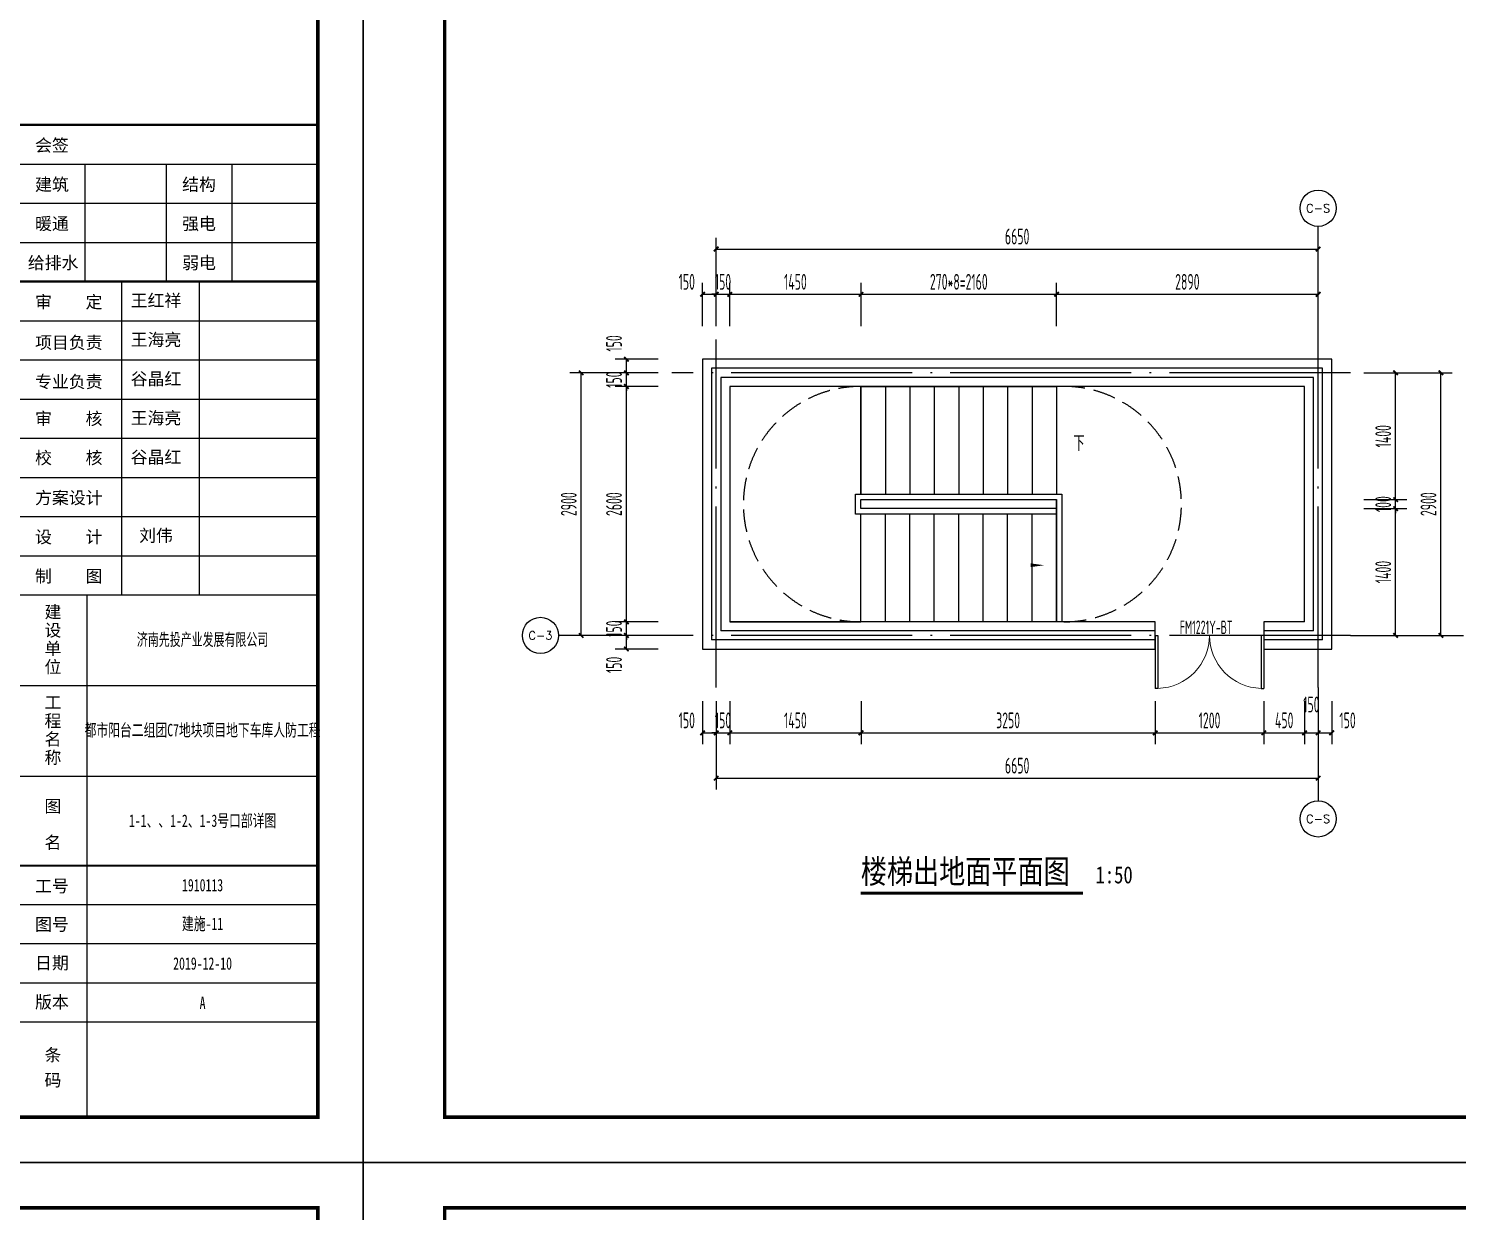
# Model space of a CAD drawing. Extents: x -473190 to 2138458, y -81875 to 2633646.
# Drawn here: x 1302566 to 1318352, y -23014 to -9953 of the extents above; entities that cross this region are included whole.
import ezdxf
from ezdxf.enums import TextEntityAlignment as Align

# ---------------------------------------------------------------- set-up
doc = ezdxf.new("R2010")
doc.units = 0
doc.header["$LTSCALE"] = 1000
doc.linetypes.add('DASH', pattern=[0.35, 0.25, -0.1])
doc.linetypes.add('DOTE', pattern=[2.42, 2, -0.2, 0.02, -0.2])
for name, color, linetype in [('A-DIM_SYMB', 3, 'Continuous'), ('A-PUB_TEXT', 7, 'Continuous'), ('A-STAIR', 3, 'Continuous'), ('AXIS', 3, 'Continuous'), ('AXIS_TEXT', 7, 'Continuous'), ('CURTWALL', 4, 'Continuous'), ('DIM_SYMB', 3, 'Continuous'), ('DOOR_FIRE', 4, 'Continuous'), ('DOOR_FIRE_TEXT', 7, 'Continuous'), ('DOTE', 1, 'DOTE'), ('ECA_TK', 7, 'Continuous'), ('PUB_DIM', 3, 'Continuous'), ('PUB_TEXT', 7, 'Continuous'), ('STAIR', 2, 'Continuous'), ('tk', 7, 'Continuous')]:
    doc.layers.add(name, color=color, linetype=linetype)
doc.styles.add('_TCH_AXIS', font='COMPLEX', dxfattribs={"bigfont": 'GBCBIG'})
doc.styles.add('_TCH_DIM', font='SIMPLEX', dxfattribs={"bigfont": 'GBCBIG'})
doc.styles.add('_TCH_DIM_T3', font='tssdeng.shx', dxfattribs={"width": 0.564706, "bigfont": '@@@tssdchn.shx'})
doc.styles.add('_TCH_WINDOW', font='tssdeng.shx', dxfattribs={"width": 0.8, "height": 3.5, "bigfont": 'tssdchn.shx'})
doc.styles.add('COMPLEX', font='COMPLEX.shx', dxfattribs={"width": 0.65})
doc.styles.add('SUNTXT', font='', dxfattribs={"height": 2.5})
doc.styles.add('TYDG_01', font='', dxfattribs={"width": 0.8})
doc.styles.add('黑体', font='simhei.ttf', dxfattribs={"width": 0.65})
doc.styles.get('SUNTXT').set_extended_font_data('SimSun')
doc.styles.get('TYDG_01').set_extended_font_data('SimSun')
doc.dimstyles.new('_TCH_ARCH&&50', dxfattribs={"dimtxt": 175, "dimasz": 50, "dimexe": 125, "dimexo": 150, "dimgap": 50, "dimtad": 1, "dimdec": 0, "dimzin": 0, "dimdsep": 46, "dimtxsty": '_TCH_DIM_T3', "dimblk": 'ARCHTICK', "dimcen": 0.09, "dimclrt": 7, "dimazin": 2, "dimtfac": 1, "dimtdec": 0, "dimtix": 1, "dimtmove": 2, "dimatfit": 3, "dimfxl": 0, "dimtolj": 1, "dimtzin": 0, "dimarcsym": 0})

# ---------------------------------------------------------------- blocks, each defined once
blk = doc.blocks.new('10B_A1E图框')
at = {"layer": 'ECA_TK'}
for p, q in [((765, 220.51), (831, 220.51)), ((779.58, 194.56), (779.58, 220.51)), ((797.5, 220.51), (797.5, 194.56)), ((812.08, 194.56), (812.08, 220.51)), ((765, 211.86), (831, 211.86)), ((765, 203.21), (831, 203.21)), ((787.68, 125.36), (787.68, 194.56)), ((804.77, 194.56), (804.77, 125.36)), ((765, 185.91), (831, 185.91)), ((765, 177.26), (831, 177.26)), ((765, 168.61), (831, 168.61)), ((765, 159.96), (831, 159.96)), ((765, 151.31), (831, 151.31)), ((765, 142.66), (831, 142.66)), ((765, 134.01), (831, 134.01)), ((765, 125.36), (831, 125.36)), ((780.03, 10), (780.03, 125.36)), ((765, 105.36), (831, 105.36)), ((765, 85.36), (831, 85.36)), ((831, 56.92), (765, 56.92)), ((831, 48.27), (765, 48.27)), ((831, 39.62), (765, 39.62)), ((831, 30.97), (765, 30.97))]:
    blk.add_line(p, q, dxfattribs=at)
blk.add_lwpolyline([(0, 0), (841, 0), (841, 594), (0, 594)], close=True, dxfattribs=at)
at = {"layer": 'ECA_TK', "const_width": 0.8}
blk.add_lwpolyline([(831, 10), (831, 584), (18, 584), (18, 10)], close=True, dxfattribs=at)
at = {"layer": 'ECA_TK', "const_width": 0.5}
for points in [[(765, 229.16), (831, 229.16)], [(765, 194.56), (831, 194.56)], [(831, 65.57), (765, 65.57)]]:
    blk.add_lwpolyline(points, dxfattribs=at)
at = {"layer": 'ECA_TK', "linetype": 'Continuous', "style": 'SUNTXT'}
for s, height, p in [('会签', 2.734, (768.5, 223.3)), ('建筑', 2.734, (768.5, 214.65)), ('结构', 2.734, (801, 214.65)), ('暖通', 2.734, (768.5, 206)), ('强电', 2.734, (801, 206)), ('给排水', 2.734, (766.9, 197.35)), ('弱电', 2.734, (801, 197.35)), ('审    定', 2.734, (768.5, 188.7)), ('项目负责', 2.734, (768.5, 179.74)), ('专业负责', 2.734, (768.5, 171.09)), ('审    核', 2.734, (768.5, 162.93)), ('校    核', 2.734, (768.5, 154.28)), ('方案设计', 2.734, (768.5, 145.45)), ('设    计', 2.734, (768.5, 136.8)), ('制    图', 2.734, (768.5, 128.15)), ('建', 2.73, (770.59, 120.26)), ('设', 2.73, (770.59, 116.2)), ('单', 2.73, (770.59, 112.14)), ('位', 2.73, (770.59, 108.08)), ('工', 2.73, (770.59, 100.26)), ('程', 2.73, (770.59, 96.2)), ('名', 2.73, (770.59, 92.14)), ('称', 2.73, (770.59, 88.08)), ('图', 2.73, (770.59, 77.33)), ('名', 2.73, (770.59, 69.33)), ('工号', 2.734, (768.5, 59.71)), ('图号', 2.734, (768.5, 51.23)), ('日期', 2.734, (768.5, 42.72)), ('版本', 2.734, (768.5, 34.07)), ('条', 2.73, (770.59, 22.4)), ('码', 2.73, (770.59, 16.85))]:
    blk.add_text(s, height=height, dxfattribs=at).set_placement(p)
blk = doc.blocks.new('_ArchTick')
at = {"color": 0, "linetype": 'ByBlock', "const_width": 0.4}
blk.add_lwpolyline([(-0.5, -0.5), (0.5, 0.5)], dxfattribs=at)
blk = doc.blocks.new('*D2192')
at = {"layer": 'Defpoints', "color": 0, "transparency": 16777216}
for p in [(1310013, -17230), (1310163, -17230), (1310163, -17730)]:
    blk.add_point(p, dxfattribs=at)
at = {"layer": 'PUB_DIM', "color": 0, "lineweight": -2, "transparency": 16777216}
for p, q in [((1310013, -17380), (1310013, -17855)), ((1310163, -17380), (1310163, -17855)), ((1310013, -17730), (1310163, -17730))]:
    blk.add_line(p, q, dxfattribs=at)
at = {"layer": 'PUB_DIM', "color": 0, "lineweight": -2, "transparency": 16777216, "xscale": 50, "yscale": 50, "zscale": 50, "rotation": 180}
blk.add_blockref('_ArchTick', (1310013, -17730), dxfattribs=at)
at = {"layer": 'PUB_DIM', "color": 0, "lineweight": -2, "transparency": 16777216, "xscale": 50, "yscale": 50, "zscale": 50}
blk.add_blockref('_ArchTick', (1310163, -17730), dxfattribs=at)
at = {"layer": 'PUB_DIM', "color": 7, "transparency": 16777216, "insert": (1309838, -17592), "char_height": 175, "attachment_point": 5, "style": '_TCH_DIM_T3'}
blk.add_mtext('\\A1;150', dxfattribs=at)
blk = doc.blocks.new('*D2193')
at = {"layer": 'Defpoints', "color": 0, "transparency": 16777216}
for p in [(1310163, -17230), (1310313, -17230), (1310313, -17730)]:
    blk.add_point(p, dxfattribs=at)
at = {"layer": 'PUB_DIM', "color": 0, "lineweight": -2, "transparency": 16777216}
for p, q in [((1310163, -17380), (1310163, -17855)), ((1310313, -17380), (1310313, -17855)), ((1310163, -17730), (1310113, -17730)), ((1310163, -17730), (1310313, -17730)), ((1310313, -17730), (1310363, -17730))]:
    blk.add_line(p, q, dxfattribs=at)
at = {"layer": 'PUB_DIM', "color": 0, "lineweight": -2, "transparency": 16777216, "xscale": 50, "yscale": 50, "zscale": 50}
blk.add_blockref('_ArchTick', (1310163, -17730), dxfattribs=at)
at = {"layer": 'PUB_DIM', "color": 0, "lineweight": -2, "transparency": 16777216, "xscale": 50, "yscale": 50, "zscale": 50, "rotation": 180}
blk.add_blockref('_ArchTick', (1310313, -17730), dxfattribs=at)
at = {"layer": 'PUB_DIM', "color": 7, "transparency": 16777216, "insert": (1310238, -17592), "char_height": 175, "attachment_point": 5, "style": '_TCH_DIM_T3'}
blk.add_mtext('\\A1;150', dxfattribs=at)
blk = doc.blocks.new('*D2194')
at = {"layer": 'Defpoints', "color": 0, "transparency": 16777216}
for p in [(1310313, -17230), (1311763, -17230), (1311763, -17730)]:
    blk.add_point(p, dxfattribs=at)
at = {"layer": 'PUB_DIM', "color": 0, "lineweight": -2, "transparency": 16777216}
for p, q in [((1310313, -17380), (1310313, -17855)), ((1311763, -17380), (1311763, -17855)), ((1310313, -17730), (1311763, -17730))]:
    blk.add_line(p, q, dxfattribs=at)
at = {"layer": 'PUB_DIM', "color": 0, "lineweight": -2, "transparency": 16777216, "xscale": 50, "yscale": 50, "zscale": 50, "rotation": 180}
blk.add_blockref('_ArchTick', (1310313, -17730), dxfattribs=at)
at = {"layer": 'PUB_DIM', "color": 0, "lineweight": -2, "transparency": 16777216, "xscale": 50, "yscale": 50, "zscale": 50}
blk.add_blockref('_ArchTick', (1311763, -17730), dxfattribs=at)
at = {"layer": 'PUB_DIM', "color": 7, "transparency": 16777216, "insert": (1311038, -17592), "char_height": 175, "attachment_point": 5, "style": '_TCH_DIM_T3'}
blk.add_mtext('\\A1;1450', dxfattribs=at)
blk = doc.blocks.new('*D2195')
at = {"layer": 'Defpoints', "color": 0, "transparency": 16777216}
for p in [(1311763, -17230), (1315013, -17230), (1315013, -17730)]:
    blk.add_point(p, dxfattribs=at)
at = {"layer": 'PUB_DIM', "color": 0, "lineweight": -2, "transparency": 16777216}
for p, q in [((1311763, -17380), (1311763, -17855)), ((1315013, -17380), (1315013, -17855)), ((1311763, -17730), (1315013, -17730))]:
    blk.add_line(p, q, dxfattribs=at)
at = {"layer": 'PUB_DIM', "color": 0, "lineweight": -2, "transparency": 16777216, "xscale": 50, "yscale": 50, "zscale": 50, "rotation": 180}
blk.add_blockref('_ArchTick', (1311763, -17730), dxfattribs=at)
at = {"layer": 'PUB_DIM', "color": 0, "lineweight": -2, "transparency": 16777216, "xscale": 50, "yscale": 50, "zscale": 50}
blk.add_blockref('_ArchTick', (1315013, -17730), dxfattribs=at)
at = {"layer": 'PUB_DIM', "color": 7, "transparency": 16777216, "insert": (1313388, -17592), "char_height": 175, "attachment_point": 5, "style": '_TCH_DIM_T3'}
blk.add_mtext('\\A1;3250', dxfattribs=at)
blk = doc.blocks.new('*D2196')
at = {"layer": 'Defpoints', "color": 0, "transparency": 16777216}
for p in [(1315013, -17230), (1316213, -17230), (1316213, -17730)]:
    blk.add_point(p, dxfattribs=at)
at = {"layer": 'PUB_DIM', "color": 0, "lineweight": -2, "transparency": 16777216}
for p, q in [((1315013, -17380), (1315013, -17855)), ((1316213, -17380), (1316213, -17855)), ((1315013, -17730), (1316213, -17730))]:
    blk.add_line(p, q, dxfattribs=at)
at = {"layer": 'PUB_DIM', "color": 0, "lineweight": -2, "transparency": 16777216, "xscale": 50, "yscale": 50, "zscale": 50, "rotation": 180}
blk.add_blockref('_ArchTick', (1315013, -17730), dxfattribs=at)
at = {"layer": 'PUB_DIM', "color": 0, "lineweight": -2, "transparency": 16777216, "xscale": 50, "yscale": 50, "zscale": 50}
blk.add_blockref('_ArchTick', (1316213, -17730), dxfattribs=at)
at = {"layer": 'PUB_DIM', "color": 7, "transparency": 16777216, "insert": (1315613, -17592), "char_height": 175, "attachment_point": 5, "style": '_TCH_DIM_T3'}
blk.add_mtext('\\A1;1200', dxfattribs=at)
blk = doc.blocks.new('*D2197')
at = {"layer": 'Defpoints', "color": 0, "transparency": 16777216}
for p in [(1316213, -17230), (1316663, -17230), (1316663, -17730)]:
    blk.add_point(p, dxfattribs=at)
at = {"layer": 'PUB_DIM', "color": 0, "lineweight": -2, "transparency": 16777216}
for p, q in [((1316213, -17380), (1316213, -17855)), ((1316663, -17380), (1316663, -17855)), ((1316213, -17730), (1316663, -17730))]:
    blk.add_line(p, q, dxfattribs=at)
at = {"layer": 'PUB_DIM', "color": 0, "lineweight": -2, "transparency": 16777216, "xscale": 50, "yscale": 50, "zscale": 50, "rotation": 180}
blk.add_blockref('_ArchTick', (1316213, -17730), dxfattribs=at)
at = {"layer": 'PUB_DIM', "color": 0, "lineweight": -2, "transparency": 16777216, "xscale": 50, "yscale": 50, "zscale": 50}
blk.add_blockref('_ArchTick', (1316663, -17730), dxfattribs=at)
at = {"layer": 'PUB_DIM', "color": 7, "transparency": 16777216, "insert": (1316438, -17592), "char_height": 175, "attachment_point": 5, "style": '_TCH_DIM_T3'}
blk.add_mtext('\\A1;450', dxfattribs=at)
blk = doc.blocks.new('*D2198')
at = {"layer": 'Defpoints', "color": 0, "transparency": 16777216}
for p in [(1316663, -17230), (1316813, -17230), (1316813, -17730)]:
    blk.add_point(p, dxfattribs=at)
at = {"layer": 'PUB_DIM', "color": 0, "lineweight": -2, "transparency": 16777216}
for p, q in [((1316663, -17380), (1316663, -17855)), ((1316813, -17380), (1316813, -17855)), ((1316663, -17730), (1316813, -17730))]:
    blk.add_line(p, q, dxfattribs=at)
at = {"layer": 'PUB_DIM', "color": 0, "lineweight": -2, "transparency": 16777216, "xscale": 50, "yscale": 50, "zscale": 50, "rotation": 180}
blk.add_blockref('_ArchTick', (1316663, -17730), dxfattribs=at)
at = {"layer": 'PUB_DIM', "color": 0, "lineweight": -2, "transparency": 16777216, "xscale": 50, "yscale": 50, "zscale": 50}
blk.add_blockref('_ArchTick', (1316813, -17730), dxfattribs=at)
at = {"layer": 'PUB_DIM', "color": 7, "transparency": 16777216, "insert": (1316738, -17417), "char_height": 175, "attachment_point": 5, "style": '_TCH_DIM_T3'}
blk.add_mtext('\\A1;150', dxfattribs=at)
blk = doc.blocks.new('*D2199')
at = {"layer": 'Defpoints', "color": 0, "transparency": 16777216}
for p in [(1316813, -17230), (1316963, -17230), (1316963, -17730)]:
    blk.add_point(p, dxfattribs=at)
at = {"layer": 'PUB_DIM', "color": 0, "lineweight": -2, "transparency": 16777216}
for p, q in [((1316813, -17380), (1316813, -17855)), ((1316963, -17380), (1316963, -17855)), ((1316813, -17730), (1316963, -17730))]:
    blk.add_line(p, q, dxfattribs=at)
at = {"layer": 'PUB_DIM', "color": 0, "lineweight": -2, "transparency": 16777216, "xscale": 50, "yscale": 50, "zscale": 50, "rotation": 180}
blk.add_blockref('_ArchTick', (1316813, -17730), dxfattribs=at)
at = {"layer": 'PUB_DIM', "color": 0, "lineweight": -2, "transparency": 16777216, "xscale": 50, "yscale": 50, "zscale": 50}
blk.add_blockref('_ArchTick', (1316963, -17730), dxfattribs=at)
at = {"layer": 'PUB_DIM', "color": 7, "transparency": 16777216, "insert": (1317138, -17592), "char_height": 175, "attachment_point": 5, "style": '_TCH_DIM_T3'}
blk.add_mtext('\\A1;150', dxfattribs=at)
blk = doc.blocks.new('*D2200')
at = {"layer": 'Defpoints', "color": 0, "transparency": 16777216}
for p in [(1310163, -12887), (1310013, -13387), (1310163, -13387)]:
    blk.add_point(p, dxfattribs=at)
at = {"layer": 'PUB_DIM', "color": 0, "lineweight": -2, "transparency": 16777216}
for p, q in [((1310013, -13237), (1310013, -12762)), ((1310163, -13237), (1310163, -12762)), ((1310013, -12887), (1310163, -12887))]:
    blk.add_line(p, q, dxfattribs=at)
at = {"layer": 'PUB_DIM', "color": 0, "lineweight": -2, "transparency": 16777216, "xscale": 50, "yscale": 50, "zscale": 50, "rotation": 180}
blk.add_blockref('_ArchTick', (1310013, -12887), dxfattribs=at)
at = {"layer": 'PUB_DIM', "color": 0, "lineweight": -2, "transparency": 16777216, "xscale": 50, "yscale": 50, "zscale": 50}
blk.add_blockref('_ArchTick', (1310163, -12887), dxfattribs=at)
at = {"layer": 'PUB_DIM', "color": 7, "transparency": 16777216, "insert": (1309838, -12749), "char_height": 175, "attachment_point": 5, "style": '_TCH_DIM_T3'}
blk.add_mtext('\\A1;150', dxfattribs=at)
blk = doc.blocks.new('*D2201')
at = {"layer": 'Defpoints', "color": 0, "transparency": 16777216}
for p in [(1310313, -12887), (1310163, -13387), (1310313, -13387)]:
    blk.add_point(p, dxfattribs=at)
at = {"layer": 'PUB_DIM', "color": 0, "lineweight": -2, "transparency": 16777216}
for p, q in [((1310163, -13237), (1310163, -12762)), ((1310313, -13237), (1310313, -12762)), ((1310163, -12887), (1310113, -12887)), ((1310163, -12887), (1310313, -12887)), ((1310313, -12887), (1310363, -12887))]:
    blk.add_line(p, q, dxfattribs=at)
at = {"layer": 'PUB_DIM', "color": 0, "lineweight": -2, "transparency": 16777216, "xscale": 50, "yscale": 50, "zscale": 50}
blk.add_blockref('_ArchTick', (1310163, -12887), dxfattribs=at)
at = {"layer": 'PUB_DIM', "color": 0, "lineweight": -2, "transparency": 16777216, "xscale": 50, "yscale": 50, "zscale": 50, "rotation": 180}
blk.add_blockref('_ArchTick', (1310313, -12887), dxfattribs=at)
at = {"layer": 'PUB_DIM', "color": 7, "transparency": 16777216, "insert": (1310238, -12749), "char_height": 175, "attachment_point": 5, "style": '_TCH_DIM_T3'}
blk.add_mtext('\\A1;150', dxfattribs=at)
blk = doc.blocks.new('*D2202')
at = {"layer": 'Defpoints', "color": 0, "transparency": 16777216}
for p in [(1311763, -12887), (1310313, -13387), (1311763, -13387)]:
    blk.add_point(p, dxfattribs=at)
at = {"layer": 'PUB_DIM', "color": 0, "lineweight": -2, "transparency": 16777216}
for p, q in [((1310313, -13237), (1310313, -12762)), ((1311763, -13237), (1311763, -12762)), ((1310313, -12887), (1311763, -12887))]:
    blk.add_line(p, q, dxfattribs=at)
at = {"layer": 'PUB_DIM', "color": 0, "lineweight": -2, "transparency": 16777216, "xscale": 50, "yscale": 50, "zscale": 50, "rotation": 180}
blk.add_blockref('_ArchTick', (1310313, -12887), dxfattribs=at)
at = {"layer": 'PUB_DIM', "color": 0, "lineweight": -2, "transparency": 16777216, "xscale": 50, "yscale": 50, "zscale": 50}
blk.add_blockref('_ArchTick', (1311763, -12887), dxfattribs=at)
at = {"layer": 'PUB_DIM', "color": 7, "transparency": 16777216, "insert": (1311038, -12749), "char_height": 175, "attachment_point": 5, "style": '_TCH_DIM_T3'}
blk.add_mtext('\\A1;1450', dxfattribs=at)
blk = doc.blocks.new('*D2203')
at = {"layer": 'Defpoints', "color": 0, "transparency": 16777216}
for p in [(1313923, -12887), (1311763, -13387), (1313923, -13387)]:
    blk.add_point(p, dxfattribs=at)
at = {"layer": 'PUB_DIM', "color": 0, "lineweight": -2, "transparency": 16777216}
for p, q in [((1311763, -13237), (1311763, -12762)), ((1313923, -13237), (1313923, -12762)), ((1311763, -12887), (1313923, -12887))]:
    blk.add_line(p, q, dxfattribs=at)
at = {"layer": 'PUB_DIM', "color": 0, "lineweight": -2, "transparency": 16777216, "xscale": 50, "yscale": 50, "zscale": 50, "rotation": 180}
blk.add_blockref('_ArchTick', (1311763, -12887), dxfattribs=at)
at = {"layer": 'PUB_DIM', "color": 0, "lineweight": -2, "transparency": 16777216, "xscale": 50, "yscale": 50, "zscale": 50}
blk.add_blockref('_ArchTick', (1313923, -12887), dxfattribs=at)
at = {"layer": 'PUB_DIM', "color": 7, "transparency": 16777216, "insert": (1312843, -12749), "char_height": 175, "attachment_point": 5, "style": '_TCH_DIM_T3'}
blk.add_mtext('\\A1;270*8=2160', dxfattribs=at)
blk = doc.blocks.new('*D2204')
at = {"layer": 'Defpoints', "color": 0, "transparency": 16777216}
for p in [(1316813, -12887), (1313923, -13387), (1316813, -13387)]:
    blk.add_point(p, dxfattribs=at)
at = {"layer": 'PUB_DIM', "color": 0, "lineweight": -2, "transparency": 16777216}
for p, q in [((1313923, -13237), (1313923, -12762)), ((1316813, -13237), (1316813, -12762)), ((1313923, -12887), (1316813, -12887))]:
    blk.add_line(p, q, dxfattribs=at)
at = {"layer": 'PUB_DIM', "color": 0, "lineweight": -2, "transparency": 16777216, "xscale": 50, "yscale": 50, "zscale": 50, "rotation": 180}
blk.add_blockref('_ArchTick', (1313923, -12887), dxfattribs=at)
at = {"layer": 'PUB_DIM', "color": 0, "lineweight": -2, "transparency": 16777216, "xscale": 50, "yscale": 50, "zscale": 50}
blk.add_blockref('_ArchTick', (1316813, -12887), dxfattribs=at)
at = {"layer": 'PUB_DIM', "color": 7, "transparency": 16777216, "insert": (1315368, -12749), "char_height": 175, "attachment_point": 5, "style": '_TCH_DIM_T3'}
blk.add_mtext('\\A1;2890', dxfattribs=at)
blk = doc.blocks.new('*D2205')
at = {"layer": 'Defpoints', "color": 0, "transparency": 16777216}
for p in [(1317169, -15254), (1317669, -15254), (1317169, -16654)]:
    blk.add_point(p, dxfattribs=at)
at = {"layer": 'PUB_DIM', "color": 0, "lineweight": -2, "transparency": 16777216}
for p, q in [((1317319, -15254), (1317794, -15254)), ((1317669, -16654), (1317669, -15254)), ((1317319, -16654), (1317794, -16654))]:
    blk.add_line(p, q, dxfattribs=at)
at = {"layer": 'PUB_DIM', "color": 0, "lineweight": -2, "transparency": 16777216, "xscale": 50, "yscale": 50, "zscale": 50}
for p, rotation in [((1317669, -15254), 90), ((1317669, -16654), 270)]:
    blk.add_blockref('_ArchTick', p, dxfattribs=dict(at, rotation=rotation))
at = {"layer": 'PUB_DIM', "color": 7, "transparency": 16777216, "insert": (1317532, -15954), "char_height": 175, "attachment_point": 5, "rotation": 90, "style": '_TCH_DIM_T3'}
blk.add_mtext('\\A1;1400', dxfattribs=at)
blk = doc.blocks.new('*D2206')
at = {"layer": 'Defpoints', "color": 0, "transparency": 16777216}
for p in [(1317169, -15154), (1317169, -15254), (1317669, -15154)]:
    blk.add_point(p, dxfattribs=at)
at = {"layer": 'PUB_DIM', "color": 0, "lineweight": -2, "transparency": 16777216}
for p, q in [((1317669, -15154), (1317669, -15104)), ((1317319, -15154), (1317794, -15154)), ((1317319, -15254), (1317794, -15254)), ((1317669, -15254), (1317669, -15154)), ((1317669, -15254), (1317669, -15304))]:
    blk.add_line(p, q, dxfattribs=at)
at = {"layer": 'PUB_DIM', "color": 0, "lineweight": -2, "transparency": 16777216, "xscale": 50, "yscale": 50, "zscale": 50}
for p, rotation in [((1317669, -15154), 270), ((1317669, -15254), 90)]:
    blk.add_blockref('_ArchTick', p, dxfattribs=dict(at, rotation=rotation))
at = {"layer": 'PUB_DIM', "color": 7, "transparency": 16777216, "insert": (1317532, -15204), "char_height": 175, "attachment_point": 5, "rotation": 90, "style": '_TCH_DIM_T3'}
blk.add_mtext('\\A1;100', dxfattribs=at)
blk = doc.blocks.new('*D2207')
at = {"layer": 'Defpoints', "color": 0, "transparency": 16777216}
for p in [(1317169, -13754), (1317669, -13754), (1317169, -15154)]:
    blk.add_point(p, dxfattribs=at)
at = {"layer": 'PUB_DIM', "color": 0, "lineweight": -2, "transparency": 16777216}
for p, q in [((1317319, -13754), (1317794, -13754)), ((1317669, -15154), (1317669, -13754)), ((1317319, -15154), (1317794, -15154))]:
    blk.add_line(p, q, dxfattribs=at)
at = {"layer": 'PUB_DIM', "color": 0, "lineweight": -2, "transparency": 16777216, "xscale": 50, "yscale": 50, "zscale": 50}
for p, rotation in [((1317669, -13754), 90), ((1317669, -15154), 270)]:
    blk.add_blockref('_ArchTick', p, dxfattribs=dict(at, rotation=rotation))
at = {"layer": 'PUB_DIM', "color": 7, "transparency": 16777216, "insert": (1317532, -14454), "char_height": 175, "attachment_point": 5, "rotation": 90, "style": '_TCH_DIM_T3'}
blk.add_mtext('\\A1;1400', dxfattribs=at)
blk = doc.blocks.new('*D2208')
at = {"layer": 'Defpoints', "color": 0, "transparency": 16777216}
for p in [(1317169, -13754), (1318169, -13754), (1317169, -16654)]:
    blk.add_point(p, dxfattribs=at)
at = {"layer": 'PUB_DIM', "color": 0, "lineweight": -2, "transparency": 16777216}
for p, q in [((1317319, -13754), (1318294, -13754)), ((1318169, -16654), (1318169, -13754)), ((1317319, -16654), (1318294, -16654))]:
    blk.add_line(p, q, dxfattribs=at)
at = {"layer": 'PUB_DIM', "color": 0, "lineweight": -2, "transparency": 16777216, "xscale": 50, "yscale": 50, "zscale": 50}
for p, rotation in [((1318169, -13754), 90), ((1318169, -16654), 270)]:
    blk.add_blockref('_ArchTick', p, dxfattribs=dict(at, rotation=rotation))
at = {"layer": 'PUB_DIM', "color": 7, "transparency": 16777216, "insert": (1318032, -15204), "char_height": 175, "attachment_point": 5, "rotation": 90, "style": '_TCH_DIM_T3'}
blk.add_mtext('\\A1;2900', dxfattribs=at)
blk = doc.blocks.new('*D2209')
at = {"layer": 'Defpoints', "color": 0, "transparency": 16777216}
for p in [(1310163, -17230), (1316813, -17230), (1316813, -18230)]:
    blk.add_point(p, dxfattribs=at)
at = {"layer": 'PUB_DIM', "color": 0, "lineweight": -2, "transparency": 16777216}
for p, q in [((1310163, -17380), (1310163, -18355)), ((1316813, -17380), (1316813, -18355)), ((1310163, -18230), (1316813, -18230))]:
    blk.add_line(p, q, dxfattribs=at)
at = {"layer": 'PUB_DIM', "color": 0, "lineweight": -2, "transparency": 16777216, "xscale": 50, "yscale": 50, "zscale": 50, "rotation": 180}
blk.add_blockref('_ArchTick', (1310163, -18230), dxfattribs=at)
at = {"layer": 'PUB_DIM', "color": 0, "lineweight": -2, "transparency": 16777216, "xscale": 50, "yscale": 50, "zscale": 50}
blk.add_blockref('_ArchTick', (1316813, -18230), dxfattribs=at)
at = {"layer": 'PUB_DIM', "color": 7, "transparency": 16777216, "insert": (1313488, -18092), "char_height": 175, "attachment_point": 5, "style": '_TCH_DIM_T3'}
blk.add_mtext('\\A1;6650', dxfattribs=at)
blk = doc.blocks.new('*D2210')
at = {"layer": 'Defpoints', "color": 0, "transparency": 16777216}
for p in [(1316813, -12387), (1310163, -13387), (1316813, -13387)]:
    blk.add_point(p, dxfattribs=at)
at = {"layer": 'PUB_DIM', "color": 0, "lineweight": -2, "transparency": 16777216}
for p, q in [((1310163, -13237), (1310163, -12262)), ((1316813, -13237), (1316813, -12262)), ((1310163, -12387), (1316813, -12387))]:
    blk.add_line(p, q, dxfattribs=at)
at = {"layer": 'PUB_DIM', "color": 0, "lineweight": -2, "transparency": 16777216, "xscale": 50, "yscale": 50, "zscale": 50, "rotation": 180}
blk.add_blockref('_ArchTick', (1310163, -12387), dxfattribs=at)
at = {"layer": 'PUB_DIM', "color": 0, "lineweight": -2, "transparency": 16777216, "xscale": 50, "yscale": 50, "zscale": 50}
blk.add_blockref('_ArchTick', (1316813, -12387), dxfattribs=at)
at = {"layer": 'PUB_DIM', "color": 7, "transparency": 16777216, "insert": (1313488, -12249), "char_height": 175, "attachment_point": 5, "style": '_TCH_DIM_T3'}
blk.add_mtext('\\A1;6650', dxfattribs=at)
blk = doc.blocks.new('*D2211')
at = {"layer": 'Defpoints', "color": 0, "transparency": 16777216}
for p in [(1309171, -13604), (1309671, -13604), (1309671, -13754)]:
    blk.add_point(p, dxfattribs=at)
at = {"layer": 'PUB_DIM', "color": 0, "lineweight": -2, "transparency": 16777216}
for p, q in [((1309521, -13604), (1309046, -13604)), ((1309171, -13754), (1309171, -13604)), ((1309521, -13754), (1309046, -13754))]:
    blk.add_line(p, q, dxfattribs=at)
at = {"layer": 'PUB_DIM', "color": 0, "lineweight": -2, "transparency": 16777216, "xscale": 50, "yscale": 50, "zscale": 50}
for p, rotation in [((1309171, -13604), 90), ((1309171, -13754), 270)]:
    blk.add_blockref('_ArchTick', p, dxfattribs=dict(at, rotation=rotation))
at = {"layer": 'PUB_DIM', "color": 7, "transparency": 16777216, "insert": (1309034, -13429), "char_height": 175, "attachment_point": 5, "rotation": 90, "style": '_TCH_DIM_T3'}
blk.add_mtext('\\A1;150', dxfattribs=at)
blk = doc.blocks.new('*D2212')
at = {"layer": 'Defpoints', "color": 0, "transparency": 16777216}
for p in [(1309171, -13754), (1309671, -13754), (1309671, -13904)]:
    blk.add_point(p, dxfattribs=at)
at = {"layer": 'PUB_DIM', "color": 0, "lineweight": -2, "transparency": 16777216}
for p, q in [((1309171, -13754), (1309171, -13704)), ((1309521, -13754), (1309046, -13754)), ((1309171, -13904), (1309171, -13754)), ((1309521, -13904), (1309046, -13904)), ((1309171, -13904), (1309171, -13954))]:
    blk.add_line(p, q, dxfattribs=at)
at = {"layer": 'PUB_DIM', "color": 0, "lineweight": -2, "transparency": 16777216, "xscale": 50, "yscale": 50, "zscale": 50}
for p, rotation in [((1309171, -13754), 270), ((1309171, -13904), 90)]:
    blk.add_blockref('_ArchTick', p, dxfattribs=dict(at, rotation=rotation))
at = {"layer": 'PUB_DIM', "color": 7, "transparency": 16777216, "insert": (1309034, -13829), "char_height": 175, "attachment_point": 5, "rotation": 90, "style": '_TCH_DIM_T3'}
blk.add_mtext('\\A1;150', dxfattribs=at)
blk = doc.blocks.new('*D2213')
at = {"layer": 'Defpoints', "color": 0, "transparency": 16777216}
for p in [(1309171, -13904), (1309671, -13904), (1309671, -16504)]:
    blk.add_point(p, dxfattribs=at)
at = {"layer": 'PUB_DIM', "color": 0, "lineweight": -2, "transparency": 16777216}
for p, q in [((1309521, -13904), (1309046, -13904)), ((1309171, -16504), (1309171, -13904)), ((1309521, -16504), (1309046, -16504))]:
    blk.add_line(p, q, dxfattribs=at)
at = {"layer": 'PUB_DIM', "color": 0, "lineweight": -2, "transparency": 16777216, "xscale": 50, "yscale": 50, "zscale": 50}
for p, rotation in [((1309171, -13904), 90), ((1309171, -16504), 270)]:
    blk.add_blockref('_ArchTick', p, dxfattribs=dict(at, rotation=rotation))
at = {"layer": 'PUB_DIM', "color": 7, "transparency": 16777216, "insert": (1309034, -15204), "char_height": 175, "attachment_point": 5, "rotation": 90, "style": '_TCH_DIM_T3'}
blk.add_mtext('\\A1;2600', dxfattribs=at)
blk = doc.blocks.new('*D2214')
at = {"layer": 'Defpoints', "color": 0, "transparency": 16777216}
for p in [(1309171, -16504), (1309671, -16504), (1309671, -16654)]:
    blk.add_point(p, dxfattribs=at)
at = {"layer": 'PUB_DIM', "color": 0, "lineweight": -2, "transparency": 16777216}
for p, q in [((1309521, -16504), (1309046, -16504)), ((1309171, -16504), (1309171, -16454)), ((1309171, -16654), (1309171, -16504)), ((1309521, -16654), (1309046, -16654)), ((1309171, -16654), (1309171, -16704))]:
    blk.add_line(p, q, dxfattribs=at)
at = {"layer": 'PUB_DIM', "color": 0, "lineweight": -2, "transparency": 16777216, "xscale": 50, "yscale": 50, "zscale": 50}
for p, rotation in [((1309171, -16504), 270), ((1309171, -16654), 90)]:
    blk.add_blockref('_ArchTick', p, dxfattribs=dict(at, rotation=rotation))
at = {"layer": 'PUB_DIM', "color": 7, "transparency": 16777216, "insert": (1309034, -16579), "char_height": 175, "attachment_point": 5, "rotation": 90, "style": '_TCH_DIM_T3'}
blk.add_mtext('\\A1;150', dxfattribs=at)
blk = doc.blocks.new('*D2215')
at = {"layer": 'Defpoints', "color": 0, "transparency": 16777216}
for p in [(1309171, -16654), (1309671, -16654), (1309671, -16804)]:
    blk.add_point(p, dxfattribs=at)
at = {"layer": 'PUB_DIM', "color": 0, "lineweight": -2, "transparency": 16777216}
for p, q in [((1309521, -16654), (1309046, -16654)), ((1309171, -16804), (1309171, -16654)), ((1309521, -16804), (1309046, -16804))]:
    blk.add_line(p, q, dxfattribs=at)
at = {"layer": 'PUB_DIM', "color": 0, "lineweight": -2, "transparency": 16777216, "xscale": 50, "yscale": 50, "zscale": 50}
for p, rotation in [((1309171, -16654), 90), ((1309171, -16804), 270)]:
    blk.add_blockref('_ArchTick', p, dxfattribs=dict(at, rotation=rotation))
at = {"layer": 'PUB_DIM', "color": 7, "transparency": 16777216, "insert": (1309034, -16979), "char_height": 175, "attachment_point": 5, "rotation": 90, "style": '_TCH_DIM_T3'}
blk.add_mtext('\\A1;150', dxfattribs=at)
blk = doc.blocks.new('*D2216')
at = {"layer": 'Defpoints', "color": 0, "transparency": 16777216}
for p in [(1308671, -13754), (1309671, -13754), (1309671, -16654)]:
    blk.add_point(p, dxfattribs=at)
at = {"layer": 'PUB_DIM', "color": 0, "lineweight": -2, "transparency": 16777216}
for p, q in [((1309521, -13754), (1308546, -13754)), ((1308671, -16654), (1308671, -13754)), ((1309521, -16654), (1308546, -16654))]:
    blk.add_line(p, q, dxfattribs=at)
at = {"layer": 'PUB_DIM', "color": 0, "lineweight": -2, "transparency": 16777216, "xscale": 50, "yscale": 50, "zscale": 50}
for p, rotation in [((1308671, -13754), 90), ((1308671, -16654), 270)]:
    blk.add_blockref('_ArchTick', p, dxfattribs=dict(at, rotation=rotation))
at = {"layer": 'PUB_DIM', "color": 7, "transparency": 16777216, "insert": (1308534, -15204), "char_height": 175, "attachment_point": 5, "rotation": 90, "style": '_TCH_DIM_T3'}
blk.add_mtext('\\A1;2900', dxfattribs=at)
blk = doc.blocks.new('_AXISO')
blk.add_circle((0, 0), 0.5)
at = {"layer": 'AXIS_TEXT', "style": 'COMPLEX', "width": 1.041667}
blk.add_attdef('A', text='', height=0.56, dxfattribs=at).set_placement((-0.25, -0.28), (0.25, -0.28), align=Align.FIT)
blk = doc.blocks.new('$DorLib2D$00000002')
for p, q in [((-0.5, 0), (-0.5, 0.4875)), ((-0.475, 0.4875), (-0.5, 0.4875)), ((-0.475, 0), (-0.475, 0.4875)), ((0.475, 0), (0.475, 0.4875)), ((0.475, 0.4875), (0.5, 0.4875)), ((0.5, 0), (0.5, 0.4875)), ((-0.5, 0), (-0.475, 0)), ((0.5, 0), (0.475, 0))]:
    blk.add_line(p, q)
at = {"lineweight": 13}
for centre, start, end in [((-0.4875, 0), 0, 88.53072), ((0.4875, 0), 91.46928, 180)]:
    blk.add_arc(centre, 0.4875, start, end, dxfattribs=at)

msp = doc.modelspace()

# ---------------------------------------------------------------- linework, layer by layer
at = {"layer": 'A-DIM_SYMB'}
msp.add_lwpolyline([(1314057.7, -14528.8, 0, 0, 0), (1311037.7, -14528.8, 0, 0, 0), (1311037.7, -15878.8, 0, 0, 0), (1313787.7, -15878.8, 0, 40, 0), (1313637.7, -15878.8, 0, 0, 0)], format="xyseb", dxfattribs=at)
at = {"layer": 'A-STAIR'}
for p, q in [((1311762.7, -13903.8), (1310312.7, -13903.8)), ((1310312.7, -13903.8), (1310312.7, -16503.8)), ((1311762.7, -13903.8), (1313922.7, -13903.8)), ((1311762.7, -13903.8), (1311762.7, -15093.8)), ((1311762.7, -15093.8), (1311762.7, -13903.8)), ((1312032.7, -13903.8), (1312032.7, -15093.8)), ((1312302.7, -13903.8), (1312302.7, -15093.8)), ((1312572.7, -13903.8), (1312572.7, -15093.8)), ((1312842.7, -13903.8), (1312842.7, -15093.8)), ((1313112.7, -13903.8), (1313112.7, -15093.8)), ((1313382.7, -13903.8), (1313382.7, -15093.8)), ((1313652.7, -13903.8), (1313652.7, -15093.8)), ((1313922.7, -13903.8), (1313922.7, -15093.8)), ((1311702.7, -15313.8), (1311702.7, -15093.8)), ((1311702.7, -15093.8), (1313982.7, -15093.8)), ((1313982.7, -15093.8), (1313982.7, -16503.8)), ((1311762.7, -15153.8), (1313922.7, -15153.8)), ((1311762.7, -15253.8), (1311762.7, -15153.8)), ((1311762.7, -15153.8), (1313922.7, -15153.8)), ((1311762.7, -15253.8), (1311762.7, -15153.8)), ((1313922.7, -15253.8), (1311762.7, -15253.8)), ((1313922.7, -15253.8), (1311762.7, -15253.8)), ((1313922.7, -15153.8), (1313922.7, -16503.8)), ((1313922.7, -15253.8), (1313922.7, -15153.8)), ((1313922.7, -15313.8), (1313922.7, -15253.8)), ((1313922.7, -15313.8), (1313922.7, -15253.8)), ((1313922.7, -15313.8), (1311702.7, -15313.8)), ((1311762.7, -16503.8), (1311762.7, -15313.8)), ((1311762.7, -16503.8), (1311762.7, -15313.8)), ((1312032.7, -16503.8), (1312032.7, -15313.8)), ((1312302.7, -16503.8), (1312302.7, -15313.8)), ((1312572.7, -16503.8), (1312572.7, -15313.8)), ((1312842.7, -16503.8), (1312842.7, -15313.8)), ((1313112.7, -16503.8), (1313112.7, -15313.8)), ((1313382.7, -16503.8), (1313382.7, -15313.8)), ((1313652.7, -16503.8), (1313652.7, -15313.8)), ((1313922.7, -16503.8), (1313922.7, -15313.8)), ((1310312.7, -16503.8), (1311762.7, -16503.8)), ((1313922.7, -16503.8), (1311762.7, -16503.8)), ((1313982.7, -16503.8), (1313922.7, -16503.8))]:
    msp.add_line(p, q, dxfattribs=at)
at = {"layer": 'AXIS'}
for p, q in [((1316812.7, -13386.8), (1316812.7, -12136.8)), ((1309671.3, -16653.8), (1308421.3, -16653.8)), ((1317169.2, -16653.8), (1318419.2, -16653.8)), ((1316812.7, -17229.9), (1316812.7, -18479.9))]:
    msp.add_line(p, q, dxfattribs=at)
at = {"layer": 'CURTWALL'}
for p, q in [((1310012.7, -13603.8), (1310012.7, -16803.8)), ((1316962.7, -13603.8), (1310012.7, -13603.8)), ((1310112.7, -13703.8), (1310112.7, -16703.8)), ((1316862.7, -13703.8), (1310112.7, -13703.8)), ((1316862.7, -16703.8), (1316862.7, -13703.8)), ((1316962.7, -16803.8), (1316962.7, -13603.8)), ((1310212.7, -13803.8), (1310212.7, -16603.8)), ((1316762.7, -13803.8), (1310212.7, -13803.8)), ((1316762.7, -16603.8), (1316762.7, -13803.8)), ((1310312.7, -13903.8), (1310312.7, -16503.8)), ((1316662.7, -13903.8), (1310312.7, -13903.8)), ((1316662.7, -16503.8), (1316662.7, -13903.8)), ((1315012.7, -16503.8), (1310312.7, -16503.8)), ((1315012.7, -16803.8), (1315012.7, -16503.8)), ((1316662.7, -16503.8), (1316212.7, -16503.8)), ((1316212.7, -16503.8), (1316212.7, -16803.8)), ((1315012.7, -16703.8), (1310112.7, -16703.8)), ((1315012.7, -16603.8), (1310212.7, -16603.8)), ((1316762.7, -16603.8), (1316212.7, -16603.8)), ((1316862.7, -16703.8), (1316212.7, -16703.8)), ((1310012.7, -16803.8), (1315012.7, -16803.8)), ((1316212.7, -16803.8), (1316962.7, -16803.8))]:
    msp.add_line(p, q, dxfattribs=at)
at = {"layer": 'DIM_SYMB', "lineweight": -3, "const_width": 35}
msp.add_lwpolyline([(1311760.7, -19500.3), (1314213.6, -19500.3)], dxfattribs=at)
at = {"layer": 'DOTE'}
for p, q in [((1310162.7, -17229.9), (1310162.7, -13386.8)), ((1316812.7, -17229.9), (1316812.7, -13386.8)), ((1317169.2, -13753.8), (1309671.3, -13753.8)), ((1317169.2, -16653.8), (1309671.3, -16653.8))]:
    msp.add_line(p, q, dxfattribs=at)
at = {"layer": 'STAIR', "color": 9, "linetype": 'DASH'}
for centre, start, end in [((1311762.7, -15203.8), 90, 270), ((1314002.7, -15203.8), 270, 90)]:
    msp.add_arc(centre, 1300, start, end, dxfattribs=at)

# ---------------------------------------------------------------- block references
at = {"layer": 'AXIS'}
ref = msp.add_blockref('_AXISO', (1316812.7, -11936.8), dxfattribs=dict(at, xscale=400, yscale=400, zscale=400))
ref.add_attrib('A', 'C-S', dxfattribs={"layer": 'AXIS_TEXT', "height": 91.14, "style": '_TCH_AXIS'}).set_placement((1316680.3, -11982.4), (1316945, -11982.4), align=Align.FIT)
ref = msp.add_blockref('_AXISO', (1308221.3, -16653.8), dxfattribs=dict(at, xscale=400, yscale=400, zscale=400))
ref.add_attrib('A', 'C-3', dxfattribs={"layer": 'AXIS_TEXT', "height": 91.14, "style": '_TCH_AXIS'}).set_placement((1308088.9, -16699.4), (1308353.7, -16699.4), align=Align.FIT)
ref = msp.add_blockref('_AXISO', (1316812.7, -18679.9), dxfattribs=dict(at, xscale=400, yscale=400, zscale=400))
ref.add_attrib('A', 'C-S', dxfattribs={"layer": 'AXIS_TEXT', "height": 91.14, "style": '_TCH_AXIS'}).set_placement((1316680.3, -18725.5), (1316945, -18725.5), align=Align.FIT)
at = {"layer": 'DOOR_FIRE'}
ref = msp.add_blockref('$DorLib2D$00000002', (1315612.7, -16653.8), dxfattribs=dict(at, xscale=-1200, yscale=1200, zscale=300, rotation=180.000000000009))
ref.add_attrib('A', 'FM1221Y-BT', (1315284.7, -16638.7), dxfattribs={"layer": 'DOOR_FIRE_TEXT', "height": 148.75, "style": '_TCH_WINDOW', "width": 0.564706})
at = {"layer": 'tk', "xscale": 50, "yscale": 50, "zscale": 50}
for p in [(1264213.1, -22474.7), (1306263.1, -22474.7), (1264213.1, -52174.7), (1306263.1, -52174.7)]:
    msp.add_blockref('10B_A1E图框', p, dxfattribs=at)

# ---------------------------------------------------------------- texts
at = {"layer": 'A-PUB_TEXT', "style": '_TCH_DIM'}
msp.add_text('下', height=168.8, dxfattribs=at).set_placement((1314110.2, -14616.3))
at = {"layer": 'PUB_TEXT', "style": 'TYDG_01', "width": 0.8}
for s, height, p in [('楼梯出地面平面图', 264.35, (1311760.7, -19391.9)), ('1:50', 188.82, (1314353.6, -19391.9))]:
    msp.add_text(s, height=height, dxfattribs=at).set_placement(p)
at = {"layer": 'tk', "char_height": 136.5, "width": 854, "attachment_point": 5, "style": 'SUNTXT'}
for s, insert in [('王红祥', (1303974.1, -12962.9)), ('王海亮', (1303974.1, -13395.4)), ('谷晶红', (1303974.1, -13827.9)), ('王海亮', (1303974.1, -14260.4)), ('谷晶红', (1303974.1, -14692.9)), ('刘伟', (1303974.1, -15557.9))]:
    msp.add_mtext(s, dxfattribs=dict(at, insert=insert))
at = {"layer": 'tk', "linetype": 'ByBlock', "ltscale": 5, "char_height": 136.5, "width": 2548.359, "attachment_point": 5, "style": '黑体'}
for s, insert in [('济南先投产业发展有限公司', (1304488.9, -16706.8)), ('{\\fSTXihei|b0|i0|c134|p2;\\W0.7;都市阳台二组团C7地块项目地下车库人防工程}', (1304488.9, -17706.8)), ('{\\fSTXihei|b0|i0|c134|p2;\\W0.7;1-1、、1-2、1-3号口部详图}', (1304488.9, -18706.8)), ('{\\W0.7;1910113}', (1304488.9, -19412.6)), ('{\\W0.7;建施-11}', (1304488.9, -19845.1)), ('{\\W0.7;2019-12-10}', (1304488.9, -20277.6)), ('{\\W0.7;A}', (1304488.9, -20710.1))]:
    msp.add_mtext(s, dxfattribs=dict(at, insert=insert))

# ---------------------------------------------------------------- dimensions: what is measured, and where the dimension line sits
at = {"layer": 'PUB_DIM'}
for p1, p2, distance, picture, middle in [((1310162.7, -13386.8), (1316812.7, -13386.8), 1000, '*D2210', (1313487.7, -12249.3)), ((1310162.7, -13386.8), (1310312.7, -13386.8), 500, '*D2201', (1310237.7, -12749.3)), ((1310312.7, -13386.8), (1311762.7, -13386.8), 500, '*D2202', (1311037.7, -12749.3)), ((1313922.7, -13386.8), (1316812.7, -13386.8), 500, '*D2204', (1315367.7, -12749.3)), ((1309671.3, -16653.8), (1309671.3, -13753.8), 1000, '*D2216', (1308533.8, -15203.8)), ((1309671.3, -13903.8), (1309671.3, -13753.8), 500, '*D2212', (1309033.8, -13828.8)), ((1317169.2, -15153.8), (1317169.2, -13753.8), -500, '*D2207', (1317531.7, -14453.8)), ((1317169.2, -16653.8), (1317169.2, -13753.8), -1000, '*D2208', (1318031.7, -15203.8)), ((1309671.3, -16503.8), (1309671.3, -13903.8), 500, '*D2213', (1309033.8, -15203.8)), ((1317169.2, -15253.8), (1317169.2, -15153.8), -500, '*D2206', (1317531.7, -15203.8)), ((1317169.2, -16653.8), (1317169.2, -15253.8), -500, '*D2205', (1317531.7, -15953.8)), ((1309671.3, -16653.8), (1309671.3, -16503.8), 500, '*D2214', (1309033.8, -16578.8)), ((1310162.7, -17229.9), (1310312.7, -17229.9), -500, '*D2193', (1310237.7, -17592.4)), ((1310162.7, -17229.9), (1316812.7, -17229.9), -1000, '*D2209', (1313487.7, -18092.4)), ((1310312.7, -17229.9), (1311762.7, -17229.9), -500, '*D2194', (1311037.7, -17592.4)), ((1311762.7, -17229.9), (1315012.7, -17229.9), -500, '*D2195', (1313387.7, -17592.4)), ((1315012.7, -17229.9), (1316212.7, -17229.9), -500, '*D2196', (1315612.7, -17592.4)), ((1316212.7, -17229.9), (1316662.7, -17229.9), -500, '*D2197', (1316437.7, -17592.4))]:
    dim = msp.add_aligned_dim(p1=p1, p2=p2, distance=distance, dimstyle='_TCH_ARCH&&50', dxfattribs=at)
    dim.commit()
    dim.dimension.update_dxf_attribs({"geometry": picture, "text_midpoint": middle})
for base, p1, p2, angle, picture, middle in [((1310162.7, -12886.8), (1310012.7, -13386.8), (1310162.7, -13386.8), 0, '*D2200', (1309837.7, -12749.3)), ((1309171.3, -13603.8), (1309671.3, -13753.8), (1309671.3, -13603.8), 90, '*D2211', (1309033.8, -13428.8)), ((1309171.3, -16653.8), (1309671.3, -16803.8), (1309671.3, -16653.8), 90, '*D2215', (1309033.8, -16978.8)), ((1310162.7, -17729.9), (1310012.7, -17229.9), (1310162.7, -17229.9), 0, '*D2192', (1309837.7, -17592.4)), ((1316812.7, -17729.9), (1316662.7, -17229.9), (1316812.7, -17229.9), 0, '*D2198', (1316737.7, -17417.4)), ((1316962.7, -17729.9), (1316812.7, -17229.9), (1316962.7, -17229.9), 0, '*D2199', (1317137.7, -17592.4))]:
    dim = msp.add_linear_dim(base=base, p1=p1, p2=p2, angle=angle, dimstyle='_TCH_ARCH&&50', dxfattribs=at)
    dim.commit()
    dim.dimension.update_dxf_attribs({"geometry": picture, "text_midpoint": middle, "dimtype": 129})
dim = msp.add_aligned_dim(p1=(1311762.7, -13386.8), p2=(1313922.7, -13386.8), distance=500, text='270*8=2160', dimstyle='_TCH_ARCH&&50', dxfattribs=at)
dim.commit()
dim.dimension.update_dxf_attribs({"geometry": '*D2203', "text_midpoint": (1312842.7, -12749.3)})

doc.saveas('drawing.dxf')
